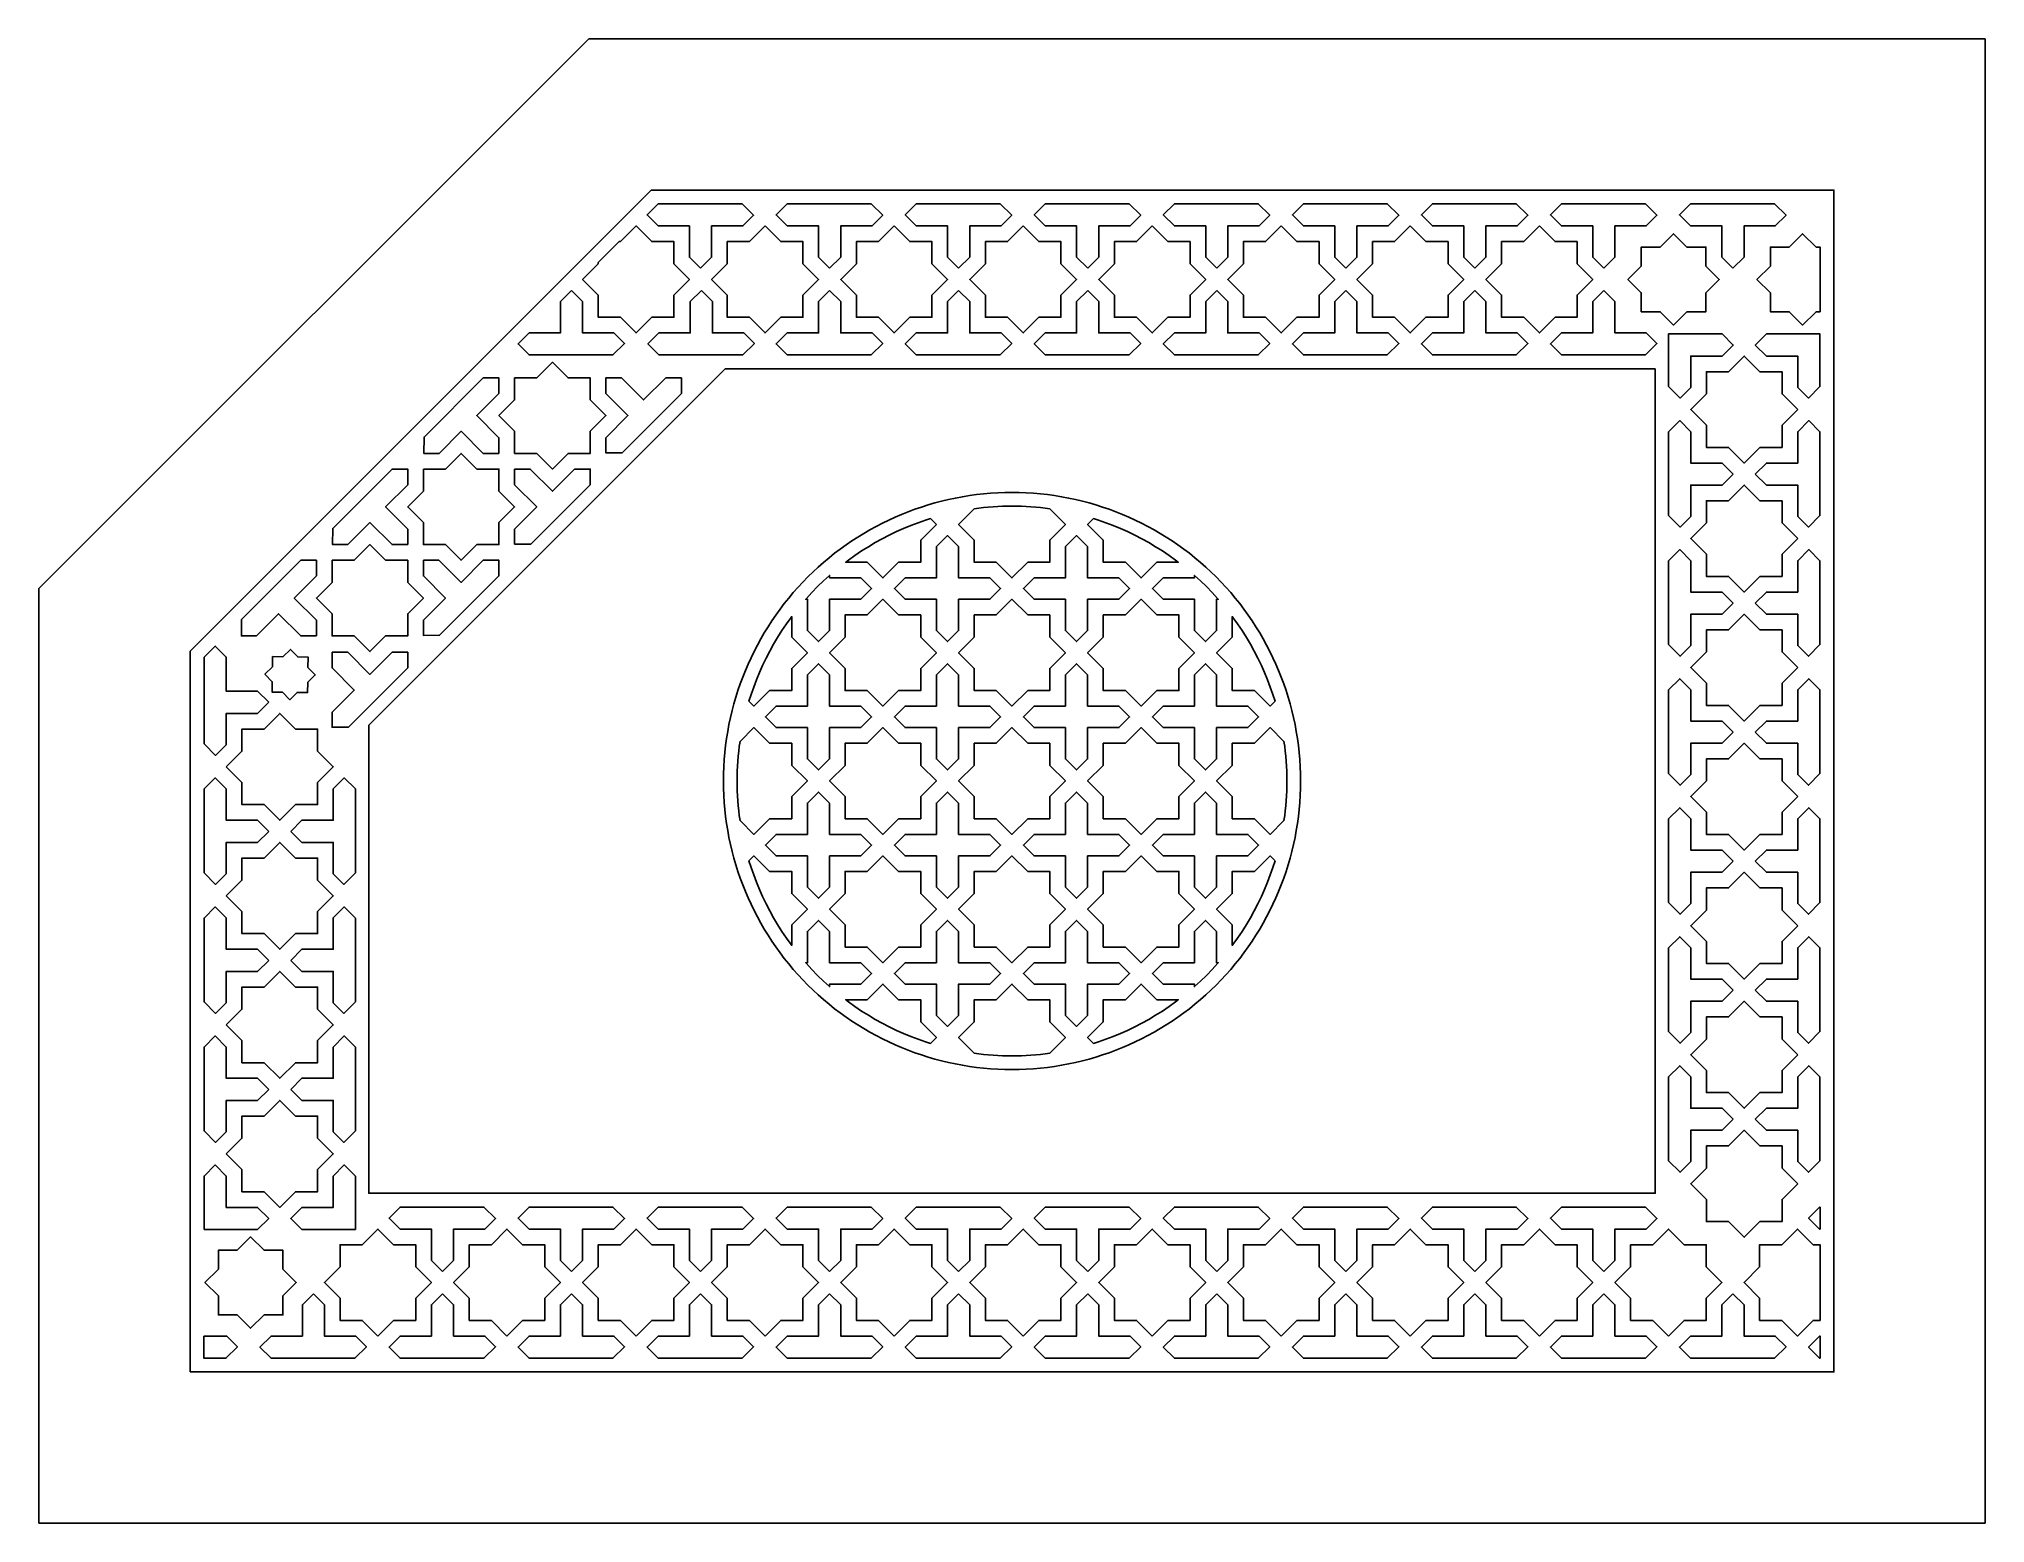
# Model space of a CAD drawing. Extents: x -708 to 0, y -540 to 0.
import ezdxf

# ---------------------------------------------------------------- set-up
doc = ezdxf.new("R2010")
doc.units = 0
for name, color, linetype in [('LAYER_1', 18, 'CONTINUOUS'), ('LAYER_2', 174, 'CONTINUOUS'), ('LAYER_3', 174, 'CONTINUOUS')]:
    doc.layers.add(name, color=color, linetype=linetype)

msp = doc.modelspace()

# ---------------------------------------------------------------- linework, layer by layer
at = {"layer": 'LAYER_1'}
for points in [[(-708, -200), (-708, -540), (0, -540), (0, 0), (-508, 0)], [(-467.3, -83.47), (-463.27, -79.45), (-463.27, -68.06), (-451.88, -68.06), (-447.99, -64.16), (-452.22, -60), (-482.71, -60), (-486.74, -64.03), (-482.72, -68.06), (-471.33, -68.06), (-471.33, -79.45)], [(-420.35, -83.47), (-416.33, -79.45), (-416.33, -68.06), (-404.93, -68.06), (-401.04, -64.16), (-405.27, -60), (-435.77, -60), (-439.8, -64.03), (-435.77, -68.06), (-424.38, -68.06), (-424.38, -79.45)], [(-373.41, -83.47), (-369.38, -79.45), (-369.38, -68.06), (-357.99, -68.06), (-354.1, -64.16), (-358.32, -60), (-388.82, -60), (-392.85, -64.03), (-388.83, -68.06), (-377.43, -68.06), (-377.43, -79.45)], [(-326.46, -83.47), (-322.43, -79.45), (-322.43, -68.06), (-311.04, -68.06), (-307.15, -64.16), (-311.38, -60), (-341.88, -60), (-345.91, -64.03), (-341.88, -68.06), (-330.49, -68.06), (-330.49, -79.45)], [(-279.52, -83.47), (-275.49, -79.45), (-275.49, -68.06), (-264.1, -68.06), (-260.21, -64.16), (-264.43, -60), (-294.93, -60), (-298.96, -64.03), (-294.93, -68.06), (-283.54, -68.06), (-283.54, -79.45)], [(-232.57, -83.47), (-228.54, -79.45), (-228.54, -68.06), (-217.15, -68.06), (-213.26, -64.16), (-217.49, -60), (-247.98, -60), (-252.01, -64.03), (-247.99, -68.06), (-236.6, -68.06), (-236.6, -79.45)], [(-185.62, -83.47), (-181.6, -79.45), (-181.6, -68.06), (-170.2, -68.06), (-166.31, -64.16), (-170.54, -60), (-201.04, -60), (-205.07, -64.03), (-201.04, -68.06), (-189.65, -68.06), (-189.65, -79.45)], [(-138.68, -83.47), (-134.65, -79.45), (-134.65, -68.06), (-123.26, -68.06), (-119.37, -64.16), (-123.59, -60), (-154.09, -60), (-158.12, -64.03), (-154.1, -68.06), (-142.7, -68.06), (-142.7, -79.45)], [(-91.73, -83.47), (-87.7, -79.45), (-87.7, -68.06), (-76.31, -68.06), (-72.42, -64.16), (-76.65, -60), (-107.15, -60), (-111.18, -64.03), (-107.15, -68.06), (-95.76, -68.06), (-95.76, -79.45)], [(-504.52, -81.38), (-504.52, -81.81), (-510.22, -87.5), (-504.52, -93.19), (-504.52, -101.25), (-496.47, -101.25), (-490.77, -106.94), (-485.08, -101.25), (-477.02, -101.25), (-477.02, -93.19), (-471.33, -87.5), (-477.02, -81.81), (-477.02, -73.75), (-485.08, -73.75), (-490.77, -68.06), (-496.47, -73.75), (-496.9, -73.75)], [(-443.83, -68.06), (-449.52, -73.75), (-457.58, -73.75), (-457.58, -81.81), (-463.27, -87.5), (-457.58, -93.19), (-457.58, -101.25), (-449.52, -101.25), (-443.83, -106.94), (-438.13, -101.25), (-430.08, -101.25), (-430.08, -93.19), (-424.38, -87.5), (-430.08, -81.81), (-430.08, -73.75), (-438.13, -73.75)], [(-396.88, -68.06), (-402.58, -73.75), (-410.63, -73.75), (-410.63, -81.81), (-416.33, -87.5), (-410.63, -93.19), (-410.63, -101.25), (-402.58, -101.25), (-396.88, -106.94), (-391.18, -101.25), (-383.13, -101.25), (-383.13, -93.19), (-377.43, -87.5), (-383.13, -81.81), (-383.13, -73.75), (-391.18, -73.75)], [(-349.93, -68.06), (-355.63, -73.75), (-363.68, -73.75), (-363.68, -81.81), (-369.38, -87.5), (-363.68, -93.19), (-363.68, -101.25), (-355.63, -101.25), (-349.93, -106.94), (-344.24, -101.25), (-336.18, -101.25), (-336.18, -93.19), (-330.49, -87.5), (-336.18, -81.81), (-336.18, -73.75), (-344.24, -73.75)], [(-302.99, -68.06), (-308.68, -73.75), (-316.74, -73.75), (-316.74, -81.81), (-322.43, -87.5), (-316.74, -93.19), (-316.74, -101.25), (-308.68, -101.25), (-302.99, -106.94), (-297.29, -101.25), (-289.24, -101.25), (-289.24, -93.19), (-283.54, -87.5), (-289.24, -81.81), (-289.24, -73.75), (-297.29, -73.75)], [(-256.04, -68.06), (-261.74, -73.75), (-269.79, -73.75), (-269.79, -81.81), (-275.49, -87.5), (-269.79, -93.19), (-269.79, -101.25), (-261.74, -101.25), (-256.04, -106.94), (-250.35, -101.25), (-242.29, -101.25), (-242.29, -93.19), (-236.6, -87.5), (-242.29, -81.81), (-242.29, -73.75), (-250.35, -73.75)], [(-209.1, -68.06), (-214.79, -73.75), (-222.85, -73.75), (-222.85, -81.81), (-228.54, -87.5), (-222.85, -93.19), (-222.85, -101.25), (-214.79, -101.25), (-209.1, -106.94), (-203.4, -101.25), (-195.35, -101.25), (-195.35, -93.19), (-189.65, -87.5), (-195.35, -81.81), (-195.35, -73.75), (-203.4, -73.75)], [(-162.15, -68.06), (-167.85, -73.75), (-175.9, -73.75), (-175.9, -81.81), (-181.6, -87.5), (-175.9, -93.19), (-175.9, -101.25), (-167.85, -101.25), (-162.15, -106.94), (-156.45, -101.25), (-148.4, -101.25), (-148.4, -93.19), (-142.7, -87.5), (-148.4, -81.81), (-148.4, -73.75), (-156.45, -73.75)], [(-125.06, -99.25), (-125.06, -92.37), (-129.93, -87.5), (-125.06, -82.63), (-125.06, -75.75), (-118.18, -75.75), (-113.31, -70.88), (-108.44, -75.75), (-101.56, -75.75), (-101.56, -82.63), (-96.69, -87.5), (-101.56, -92.37), (-101.56, -99.25), (-108.44, -99.25), (-113.31, -104.12), (-118.18, -99.25)], [(-60, -99.25), (-61.5, -99.25), (-66.36, -104.12), (-71.23, -99.25), (-78.11, -99.25), (-78.11, -92.37), (-82.98, -87.5), (-78.11, -82.63), (-78.11, -75.75), (-71.23, -75.75), (-66.36, -70.88), (-61.5, -75.75), (-60, -75.75)], [(-514.25, -91.53), (-510.22, -95.55), (-510.22, -106.94), (-498.83, -106.94), (-494.94, -110.84), (-499.16, -115), (-529.66, -115), (-533.69, -110.97), (-529.66, -106.94), (-518.27, -106.94), (-518.27, -95.55)], [(-467.01, -91.53), (-462.98, -95.55), (-462.98, -106.94), (-451.59, -106.94), (-447.7, -110.84), (-451.93, -115), (-482.42, -115), (-486.45, -110.97), (-482.43, -106.94), (-471.04, -106.94), (-471.04, -95.55)], [(-420.35, -91.53), (-416.33, -95.55), (-416.33, -106.94), (-404.93, -106.94), (-401.04, -110.84), (-405.27, -115), (-435.77, -115), (-439.8, -110.97), (-435.77, -106.94), (-424.38, -106.94), (-424.38, -95.55)], [(-373.41, -91.53), (-369.38, -95.55), (-369.38, -106.94), (-357.99, -106.94), (-354.1, -110.84), (-358.32, -115), (-388.82, -115), (-392.85, -110.97), (-388.83, -106.94), (-377.43, -106.94), (-377.43, -95.55)], [(-326.46, -91.53), (-322.43, -95.55), (-322.43, -106.94), (-311.04, -106.94), (-307.15, -110.84), (-311.38, -115), (-341.88, -115), (-345.91, -110.97), (-341.88, -106.94), (-330.49, -106.94), (-330.49, -95.55)], [(-279.52, -91.53), (-275.49, -95.55), (-275.49, -106.94), (-264.1, -106.94), (-260.21, -110.84), (-264.43, -115), (-294.93, -115), (-298.96, -110.97), (-294.93, -106.94), (-283.54, -106.94), (-283.54, -95.55)], [(-232.57, -91.53), (-228.54, -95.55), (-228.54, -106.94), (-217.15, -106.94), (-213.26, -110.84), (-217.49, -115), (-247.98, -115), (-252.01, -110.97), (-247.99, -106.94), (-236.6, -106.94), (-236.6, -95.55)], [(-185.62, -91.53), (-181.6, -95.55), (-181.6, -106.94), (-170.2, -106.94), (-166.31, -110.84), (-170.54, -115), (-201.04, -115), (-205.07, -110.97), (-201.04, -106.94), (-189.65, -106.94), (-189.65, -95.55)], [(-138.68, -91.53), (-134.65, -95.55), (-134.65, -106.94), (-123.26, -106.94), (-119.37, -110.84), (-123.59, -115), (-154.09, -115), (-158.12, -110.97), (-154.1, -106.94), (-142.7, -106.94), (-142.7, -95.55)], [(-115.11, -107.36), (-107.05, -107.36), (-95.66, -107.36), (-91.64, -111.39), (-95.66, -115.41), (-107.05, -115.41), (-107.05, -126.81), (-110.94, -130.7), (-115.11, -126.47)], [(-68.16, -107.36), (-79.55, -107.36), (-83.58, -111.39), (-79.55, -115.41), (-68.16, -115.41), (-68.16, -126.81), (-64.27, -130.7), (-60.11, -126.47), (-60.11, -107.36)], [(-534.95, -123.32), (-526.9, -123.32), (-521.2, -117.62), (-515.51, -123.32), (-507.45, -123.32), (-507.46, -131.37), (-501.76, -137.07), (-507.45, -142.76), (-507.46, -150.82), (-515.51, -150.82), (-521.2, -156.51), (-526.9, -150.82), (-534.96, -150.82), (-534.95, -142.76), (-540.65, -137.07), (-534.95, -131.37)], [(-68.16, -134.86), (-73.86, -129.16), (-73.86, -121.11), (-81.91, -121.11), (-87.61, -115.41), (-93.3, -121.11), (-101.36, -121.11), (-101.36, -129.16), (-107.05, -134.86), (-101.36, -140.56), (-101.36, -148.61), (-93.3, -148.61), (-87.61, -154.31), (-81.91, -148.61), (-73.86, -148.61), (-73.86, -140.56)], [(-540.65, -150.82), (-546.35, -150.82), (-554.4, -142.76), (-562.45, -150.82), (-567.96, -150.82), (-567.91, -144.88), (-546.35, -123.32), (-540.65, -123.32), (-540.65, -129.01), (-548.7, -137.07), (-540.65, -145.12)], [(-501.76, -123.32), (-501.76, -129.01), (-493.71, -137.07), (-501.76, -145.12), (-501.76, -150.62), (-495.83, -150.58), (-474.26, -129.02), (-474.26, -123.32), (-479.96, -123.32), (-488.01, -131.37), (-496.06, -123.32)], [(-91.64, -158.33), (-95.66, -162.36), (-107.05, -162.36), (-107.05, -173.75), (-110.94, -177.64), (-115.11, -173.42), (-115.11, -142.92), (-111.08, -138.89), (-107.05, -142.91), (-107.05, -154.31), (-95.66, -154.31)], [(-83.58, -158.33), (-79.55, -162.36), (-68.16, -162.36), (-68.16, -173.75), (-64.27, -177.64), (-60.11, -173.42), (-60.11, -142.92), (-64.14, -138.89), (-68.16, -142.91), (-68.16, -154.31), (-79.55, -154.31)], [(-568.15, -156.51), (-560.1, -156.51), (-554.4, -150.82), (-548.7, -156.51), (-540.65, -156.51), (-540.65, -164.57), (-534.96, -170.26), (-540.65, -175.96), (-540.65, -184.01), (-548.71, -184.01), (-554.4, -189.71), (-560.1, -184.01), (-568.15, -184.01), (-568.15, -175.96), (-573.85, -170.26), (-568.15, -164.57)], [(-573.85, -184.01), (-579.54, -184.01), (-587.6, -175.96), (-595.65, -184.01), (-601.15, -184.01), (-601.11, -178.08), (-579.54, -156.52), (-573.85, -156.51), (-573.84, -162.21), (-581.9, -170.26), (-573.85, -178.32)], [(-534.95, -156.51), (-534.96, -162.21), (-526.9, -170.26), (-534.96, -178.32), (-534.96, -183.82), (-529.02, -183.78), (-507.46, -162.21), (-507.46, -156.51), (-513.15, -156.51), (-521.21, -164.57), (-529.26, -156.51)], [(-68.16, -181.81), (-73.86, -176.11), (-73.86, -168.06), (-81.91, -168.06), (-87.61, -162.36), (-93.3, -168.06), (-101.36, -168.06), (-101.36, -176.11), (-107.05, -181.81), (-101.36, -187.5), (-101.36, -195.56), (-93.3, -195.56), (-87.61, -201.25), (-81.91, -195.56), (-73.86, -195.56), (-73.86, -187.5)], [(-381.5, -176.65), (-387.2, -182.34), (-387.2, -190.4), (-395.25, -190.4), (-400.95, -196.09), (-406.64, -190.4), (-414.51, -190.4), (-413.54, -189.66), (-411.15, -187.94), (-408.72, -186.3), (-406.25, -184.74), (-403.75, -183.25), (-401.21, -181.85), (-398.64, -180.52), (-396.05, -179.27), (-393.44, -178.11), (-390.81, -177.02), (-388.17, -176.02), (-385.51, -175.09), (-383.65, -174.5)], [(-322.49, -175.09), (-319.83, -176.02), (-317.19, -177.02), (-314.56, -178.11), (-311.95, -179.27), (-309.36, -180.52), (-306.79, -181.85), (-304.25, -183.25), (-301.75, -184.74), (-299.28, -186.3), (-296.85, -187.94), (-294.46, -189.66), (-293.49, -190.4), (-301.36, -190.4), (-307.05, -196.09), (-312.75, -190.4), (-320.8, -190.4), (-320.8, -182.34), (-326.5, -176.65), (-324.35, -174.5)], [(-601.35, -189.71), (-593.29, -189.71), (-587.6, -184.01), (-581.9, -189.71), (-573.85, -189.71), (-573.85, -197.76), (-568.15, -203.46), (-573.85, -209.15), (-573.85, -217.21), (-581.9, -217.21), (-587.6, -222.9), (-593.29, -217.21), (-601.35, -217.21), (-601.35, -209.16), (-607.04, -203.46), (-601.35, -197.76)], [(-373.45, -184.7), (-373.45, -196.09), (-362.06, -196.09), (-358.16, -199.99), (-362.06, -203.88), (-373.45, -203.88), (-373.45, -215.27), (-377.47, -219.3), (-381.5, -215.27), (-381.5, -203.88), (-392.89, -203.88), (-396.78, -199.99), (-392.89, -196.09), (-381.5, -196.09), (-381.5, -184.7), (-377.47, -180.68)], [(-326.5, -184.7), (-326.5, -196.09), (-315.11, -196.09), (-311.22, -199.99), (-315.11, -203.88), (-326.5, -203.88), (-326.5, -215.27), (-330.53, -219.3), (-334.55, -215.27), (-334.55, -203.88), (-345.95, -203.88), (-349.84, -199.99), (-345.95, -196.09), (-334.55, -196.09), (-334.55, -184.7), (-330.53, -180.68)], [(-607.04, -217.21), (-612.74, -217.21), (-620.79, -209.16), (-628.85, -217.21), (-634.35, -217.21), (-634.3, -211.28), (-612.74, -189.71), (-607.04, -189.71), (-607.04, -195.41), (-615.1, -203.46), (-607.04, -211.51)], [(-568.15, -189.71), (-568.15, -195.4), (-560.1, -203.46), (-568.15, -211.51), (-568.15, -217.02), (-562.22, -216.97), (-540.65, -195.41), (-540.65, -189.71), (-546.35, -189.71), (-554.4, -197.76), (-562.46, -189.71)], [(-91.64, -205.28), (-95.66, -209.31), (-107.05, -209.31), (-107.05, -220.7), (-110.94, -224.59), (-115.11, -220.36), (-115.11, -189.87), (-111.08, -185.83), (-107.05, -189.86), (-107.05, -201.25), (-95.66, -201.25)], [(-83.58, -205.28), (-79.55, -209.31), (-68.16, -209.31), (-68.16, -220.7), (-64.27, -224.59), (-60.11, -220.36), (-60.11, -189.87), (-64.14, -185.83), (-68.16, -189.86), (-68.16, -201.25), (-79.55, -201.25)], [(-420.39, -196.09), (-409, -196.09), (-405.11, -199.99), (-409, -203.88), (-420.39, -203.88), (-420.39, -215.27), (-424.42, -219.3), (-428.45, -215.27), (-428.45, -203.88), (-429.02, -203.88), (-428.77, -203.59), (-426.77, -201.41), (-424.71, -199.29), (-422.59, -197.23), (-420.41, -195.23), (-420.39, -195.22)], [(-287.59, -195.23), (-285.41, -197.23), (-283.29, -199.29), (-281.23, -201.41), (-279.23, -203.59), (-278.98, -203.88), (-279.55, -203.88), (-279.55, -215.27), (-283.58, -219.3), (-287.61, -215.27), (-287.61, -203.88), (-299, -203.88), (-302.89, -199.99), (-299, -196.09), (-287.61, -196.09), (-287.61, -195.22)], [(-395.25, -209.57), (-387.2, -209.57), (-387.2, -217.63), (-381.5, -223.33), (-387.2, -229.02), (-387.2, -237.08), (-395.25, -237.08), (-400.95, -242.77), (-406.64, -237.08), (-414.7, -237.08), (-414.7, -229.02), (-420.39, -223.33), (-414.7, -217.63), (-414.7, -209.57), (-406.64, -209.57), (-400.95, -203.88)], [(-348.3, -209.57), (-340.25, -209.57), (-340.25, -217.63), (-334.55, -223.33), (-340.25, -229.02), (-340.25, -237.08), (-348.3, -237.08), (-354, -242.77), (-359.7, -237.08), (-367.75, -237.08), (-367.75, -229.02), (-373.45, -223.33), (-367.75, -217.63), (-367.75, -209.57), (-359.7, -209.57), (-354, -203.88)], [(-301.36, -209.57), (-293.3, -209.57), (-293.3, -217.63), (-287.61, -223.33), (-293.3, -229.02), (-293.3, -237.08), (-301.36, -237.08), (-307.05, -242.77), (-312.75, -237.08), (-320.8, -237.08), (-320.8, -229.02), (-326.5, -223.33), (-320.8, -217.63), (-320.8, -209.57), (-312.75, -209.57), (-307.05, -203.88)], [(-434.14, -217.63), (-428.45, -223.33), (-434.14, -229.02), (-434.14, -237.08), (-442.2, -237.08), (-447.89, -242.77), (-449.69, -240.97), (-448.91, -238.49), (-447.98, -235.83), (-446.98, -233.19), (-445.89, -230.56), (-444.73, -227.95), (-443.48, -225.36), (-442.15, -222.79), (-440.75, -220.25), (-439.26, -217.75), (-437.7, -215.28), (-436.06, -212.85), (-434.34, -210.46), (-434.14, -210.2)], [(-273.66, -210.46), (-271.94, -212.85), (-270.3, -215.28), (-268.74, -217.75), (-267.25, -220.25), (-265.85, -222.79), (-264.52, -225.36), (-263.27, -227.95), (-262.11, -230.56), (-261.02, -233.19), (-260.02, -235.83), (-259.09, -238.49), (-258.31, -240.97), (-260.11, -242.77), (-265.8, -237.08), (-273.86, -237.08), (-273.86, -229.02), (-279.55, -223.33), (-273.86, -217.63), (-273.86, -210.2)], [(-68.16, -228.75), (-73.86, -223.06), (-73.86, -215), (-81.91, -215), (-87.61, -209.31), (-93.3, -215), (-101.36, -215), (-101.36, -223.06), (-107.05, -228.75), (-101.36, -234.45), (-101.36, -242.5), (-93.3, -242.5), (-87.61, -248.2), (-81.91, -242.5), (-73.86, -242.5), (-73.86, -234.45)], [(-624.42, -241.37), (-628.45, -245.4), (-639.84, -245.4), (-639.84, -256.79), (-643.73, -260.68), (-647.89, -256.45), (-647.89, -224.95), (-643.86, -220.92), (-639.84, -224.94), (-639.84, -237.34), (-628.45, -237.34)], [(-622.99, -224.73), (-619.21, -224.79), (-616.49, -222.15), (-613.86, -224.87), (-610.08, -224.92), (-610.14, -228.7), (-607.5, -231.42), (-610.22, -234.05), (-610.27, -237.83), (-614.06, -237.78), (-616.77, -240.41), (-619.4, -237.7), (-623.18, -237.64), (-623.13, -233.86), (-625.76, -231.14), (-623.05, -228.51)], [(-601.35, -223.16), (-601.35, -228.86), (-593.29, -236.91), (-601.35, -244.97), (-601.35, -250.47), (-595.41, -250.43), (-573.85, -228.86), (-573.85, -223.16), (-579.54, -223.16), (-587.6, -231.22), (-595.65, -223.16)], [(-420.39, -231.38), (-420.39, -242.77), (-409, -242.77), (-405.11, -246.66), (-409, -250.56), (-420.39, -250.56), (-420.39, -261.95), (-424.42, -265.97), (-428.45, -261.95), (-428.45, -250.56), (-439.84, -250.56), (-443.73, -246.66), (-439.84, -242.77), (-428.45, -242.77), (-428.45, -231.38), (-424.42, -227.35)], [(-373.45, -231.38), (-373.45, -242.77), (-362.06, -242.77), (-358.16, -246.66), (-362.06, -250.56), (-373.45, -250.56), (-373.45, -261.95), (-377.47, -265.97), (-381.5, -261.95), (-381.5, -250.56), (-392.89, -250.56), (-396.78, -246.66), (-392.89, -242.77), (-381.5, -242.77), (-381.5, -231.38), (-377.47, -227.35)], [(-326.5, -231.38), (-326.5, -242.77), (-315.11, -242.77), (-311.22, -246.66), (-315.11, -250.56), (-326.5, -250.56), (-326.5, -261.95), (-330.53, -265.97), (-334.55, -261.95), (-334.55, -250.56), (-345.95, -250.56), (-349.84, -246.66), (-345.95, -242.77), (-334.55, -242.77), (-334.55, -231.38), (-330.53, -227.35)], [(-279.55, -231.38), (-279.55, -242.77), (-268.16, -242.77), (-264.27, -246.66), (-268.16, -250.56), (-279.55, -250.56), (-279.55, -261.95), (-283.58, -265.97), (-287.61, -261.95), (-287.61, -250.56), (-299, -250.56), (-302.89, -246.66), (-299, -242.77), (-287.61, -242.77), (-287.61, -231.38), (-283.58, -227.35)], [(-91.64, -252.23), (-95.66, -256.25), (-107.05, -256.25), (-107.05, -267.64), (-110.94, -271.54), (-115.11, -267.31), (-115.11, -236.81), (-111.08, -232.78), (-107.05, -236.81), (-107.05, -248.2), (-95.66, -248.2)], [(-83.58, -252.23), (-79.55, -256.25), (-68.16, -256.25), (-68.16, -267.64), (-64.27, -271.54), (-60.11, -267.31), (-60.11, -236.81), (-64.14, -232.78), (-68.16, -236.81), (-68.16, -248.2), (-79.55, -248.2)], [(-639.84, -264.84), (-634.14, -259.15), (-634.14, -251.09), (-626.09, -251.09), (-620.39, -245.4), (-614.7, -251.09), (-606.64, -251.09), (-606.64, -259.15), (-600.95, -264.84), (-606.64, -270.54), (-606.64, -278.59), (-614.7, -278.59), (-620.39, -284.29), (-626.09, -278.59), (-634.14, -278.59), (-634.14, -270.54)], [(-395.25, -256.25), (-387.2, -256.25), (-387.2, -264.31), (-381.5, -270), (-387.2, -275.69), (-387.2, -283.75), (-395.25, -283.75), (-400.95, -289.44), (-406.64, -283.75), (-414.7, -283.75), (-414.7, -275.69), (-420.39, -270), (-414.7, -264.31), (-414.7, -256.25), (-406.64, -256.25), (-400.95, -250.56)], [(-348.3, -256.25), (-340.25, -256.25), (-340.25, -264.31), (-334.55, -270), (-340.25, -275.69), (-340.25, -283.75), (-348.3, -283.75), (-354, -289.44), (-359.7, -283.75), (-367.75, -283.75), (-367.75, -275.69), (-373.45, -270), (-367.75, -264.31), (-367.75, -256.25), (-359.7, -256.25), (-354, -250.56)], [(-301.36, -256.25), (-293.3, -256.25), (-293.3, -264.31), (-287.61, -270), (-293.3, -275.69), (-293.3, -283.75), (-301.36, -283.75), (-307.05, -289.44), (-312.75, -283.75), (-320.8, -283.75), (-320.8, -275.69), (-326.5, -270), (-320.8, -264.31), (-320.8, -256.25), (-312.75, -256.25), (-307.05, -250.56)], [(-68.16, -275.7), (-73.86, -270), (-73.86, -261.95), (-81.91, -261.95), (-87.61, -256.25), (-93.3, -261.95), (-101.36, -261.95), (-101.36, -270), (-107.05, -275.7), (-101.36, -281.39), (-101.36, -289.45), (-93.3, -289.45), (-87.61, -295.14), (-81.91, -289.45), (-73.86, -289.45), (-73.86, -281.39)], [(-624.42, -288.32), (-628.45, -292.34), (-639.84, -292.34), (-639.84, -303.74), (-643.73, -307.63), (-647.89, -303.4), (-647.89, -272.9), (-643.86, -268.87), (-639.84, -272.9), (-639.84, -284.29), (-628.45, -284.29)], [(-616.36, -288.32), (-612.34, -292.34), (-600.95, -292.34), (-600.95, -303.74), (-597.06, -307.63), (-592.89, -303.4), (-592.89, -272.9), (-596.92, -268.87), (-600.95, -272.9), (-600.95, -284.29), (-612.34, -284.29)], [(-420.39, -278.05), (-420.39, -289.44), (-409, -289.44), (-405.11, -293.34), (-409, -297.23), (-420.39, -297.23), (-420.39, -308.62), (-424.42, -312.65), (-428.45, -308.62), (-428.45, -297.23), (-439.84, -297.23), (-443.73, -293.34), (-439.84, -289.44), (-428.45, -289.44), (-428.45, -278.05), (-424.42, -274.03)], [(-373.45, -278.05), (-373.45, -289.44), (-362.06, -289.44), (-358.16, -293.34), (-362.06, -297.23), (-373.45, -297.23), (-373.45, -308.62), (-377.47, -312.65), (-381.5, -308.62), (-381.5, -297.23), (-392.89, -297.23), (-396.78, -293.34), (-392.89, -289.44), (-381.5, -289.44), (-381.5, -278.05), (-377.47, -274.03)], [(-326.5, -278.05), (-326.5, -289.44), (-315.11, -289.44), (-311.22, -293.34), (-315.11, -297.23), (-326.5, -297.23), (-326.5, -308.62), (-330.53, -312.65), (-334.55, -308.62), (-334.55, -297.23), (-345.95, -297.23), (-349.84, -293.34), (-345.95, -289.44), (-334.55, -289.44), (-334.55, -278.05), (-330.53, -274.03)], [(-279.55, -278.05), (-279.55, -289.44), (-268.16, -289.44), (-264.27, -293.34), (-268.16, -297.23), (-279.55, -297.23), (-279.55, -308.62), (-283.58, -312.65), (-287.61, -308.62), (-287.61, -297.23), (-299, -297.23), (-302.89, -293.34), (-299, -289.44), (-287.61, -289.44), (-287.61, -278.05), (-283.58, -274.03)], [(-91.64, -299.17), (-95.66, -303.2), (-107.05, -303.2), (-107.05, -314.59), (-110.94, -318.48), (-115.11, -314.25), (-115.11, -283.76), (-111.08, -279.73), (-107.05, -283.75), (-107.05, -295.14), (-95.66, -295.14)], [(-83.58, -299.17), (-79.55, -303.2), (-68.16, -303.2), (-68.16, -314.59), (-64.27, -318.48), (-60.11, -314.25), (-60.11, -283.76), (-64.14, -279.73), (-68.16, -283.75), (-68.16, -295.14), (-79.55, -295.14)], [(-639.84, -311.79), (-634.14, -306.09), (-634.14, -298.04), (-626.09, -298.04), (-620.39, -292.34), (-614.7, -298.04), (-606.64, -298.04), (-606.64, -306.09), (-600.95, -311.79), (-606.64, -317.49), (-606.64, -325.54), (-614.7, -325.54), (-620.39, -331.24), (-626.09, -325.54), (-634.14, -325.54), (-634.14, -317.49)], [(-442.2, -302.92), (-434.14, -302.92), (-434.14, -310.98), (-428.45, -316.67), (-434.14, -322.37), (-434.14, -329.8), (-434.34, -329.54), (-436.06, -327.15), (-437.7, -324.72), (-439.26, -322.25), (-440.75, -319.75), (-442.15, -317.21), (-443.48, -314.64), (-444.73, -312.05), (-445.89, -309.44), (-446.98, -306.81), (-447.98, -304.17), (-448.91, -301.51), (-449.69, -299.03), (-447.89, -297.23)], [(-395.25, -302.92), (-387.2, -302.92), (-387.2, -310.98), (-381.5, -316.67), (-387.2, -322.37), (-387.2, -330.42), (-395.25, -330.42), (-400.95, -336.12), (-406.64, -330.42), (-414.7, -330.42), (-414.7, -322.37), (-420.39, -316.67), (-414.7, -310.98), (-414.7, -302.92), (-406.64, -302.92), (-400.95, -297.23)], [(-348.3, -302.92), (-340.25, -302.92), (-340.25, -310.98), (-334.55, -316.67), (-340.25, -322.37), (-340.25, -330.42), (-348.3, -330.42), (-354, -336.12), (-359.7, -330.42), (-367.75, -330.42), (-367.75, -322.37), (-373.45, -316.67), (-367.75, -310.98), (-367.75, -302.92), (-359.7, -302.92), (-354, -297.23)], [(-301.36, -302.92), (-293.3, -302.92), (-293.3, -310.98), (-287.61, -316.67), (-293.3, -322.37), (-293.3, -330.42), (-301.36, -330.42), (-307.05, -336.12), (-312.75, -330.42), (-320.8, -330.42), (-320.8, -322.37), (-326.5, -316.67), (-320.8, -310.98), (-320.8, -302.92), (-312.75, -302.92), (-307.05, -297.23)], [(-258.31, -299.03), (-259.09, -301.51), (-260.02, -304.17), (-261.02, -306.81), (-262.11, -309.44), (-263.27, -312.05), (-264.52, -314.64), (-265.85, -317.21), (-267.25, -319.75), (-268.74, -322.25), (-270.3, -324.72), (-271.94, -327.15), (-273.66, -329.54), (-273.86, -329.8), (-273.86, -322.37), (-279.55, -316.67), (-273.86, -310.98), (-273.86, -302.92), (-265.8, -302.92), (-260.11, -297.23)], [(-68.16, -322.64), (-73.86, -316.95), (-73.86, -308.89), (-81.91, -308.89), (-87.61, -303.2), (-93.3, -308.89), (-101.36, -308.89), (-101.36, -316.95), (-107.05, -322.64), (-101.36, -328.34), (-101.36, -336.39), (-93.3, -336.39), (-87.61, -342.09), (-81.91, -336.39), (-73.86, -336.39), (-73.86, -328.34)], [(-624.42, -335.26), (-628.45, -339.29), (-639.84, -339.29), (-639.84, -350.68), (-643.73, -354.57), (-647.89, -350.35), (-647.89, -319.85), (-643.86, -315.82), (-639.84, -319.84), (-639.84, -331.24), (-628.45, -331.24)], [(-616.36, -335.26), (-612.34, -339.29), (-600.95, -339.29), (-600.95, -350.68), (-597.06, -354.57), (-592.89, -350.35), (-592.89, -319.85), (-596.92, -315.82), (-600.95, -319.84), (-600.95, -331.24), (-612.34, -331.24)], [(-420.39, -324.73), (-420.39, -336.12), (-409, -336.12), (-405.11, -340.01), (-409, -343.91), (-420.39, -343.91), (-420.39, -344.78), (-420.41, -344.77), (-422.59, -342.77), (-424.71, -340.71), (-426.77, -338.59), (-428.77, -336.41), (-429.02, -336.12), (-428.45, -336.12), (-428.45, -324.73), (-424.42, -320.7)], [(-373.45, -324.73), (-373.45, -336.12), (-362.06, -336.12), (-358.16, -340.01), (-362.06, -343.91), (-373.45, -343.91), (-373.45, -355.3), (-377.47, -359.32), (-381.5, -355.3), (-381.5, -343.91), (-392.89, -343.91), (-396.78, -340.01), (-392.89, -336.12), (-381.5, -336.12), (-381.5, -324.73), (-377.47, -320.7)], [(-326.5, -324.73), (-326.5, -336.12), (-315.11, -336.12), (-311.22, -340.01), (-315.11, -343.91), (-326.5, -343.91), (-326.5, -355.3), (-330.53, -359.32), (-334.55, -355.3), (-334.55, -343.91), (-345.95, -343.91), (-349.84, -340.01), (-345.95, -336.12), (-334.55, -336.12), (-334.55, -324.73), (-330.53, -320.7)], [(-279.55, -324.73), (-279.55, -336.12), (-278.98, -336.12), (-279.23, -336.41), (-281.23, -338.59), (-283.29, -340.71), (-285.41, -342.77), (-287.59, -344.77), (-287.61, -344.78), (-287.61, -343.91), (-299, -343.91), (-302.89, -340.01), (-299, -336.12), (-287.61, -336.12), (-287.61, -324.73), (-283.58, -320.7)], [(-91.64, -346.12), (-95.66, -350.14), (-107.05, -350.14), (-107.05, -361.54), (-110.94, -365.43), (-115.11, -361.2), (-115.11, -330.7), (-111.08, -326.67), (-107.05, -330.7), (-107.05, -342.09), (-95.66, -342.09)], [(-83.58, -346.12), (-79.55, -350.14), (-68.16, -350.14), (-68.16, -361.54), (-64.27, -365.43), (-60.11, -361.2), (-60.11, -330.7), (-64.14, -326.67), (-68.16, -330.7), (-68.16, -342.09), (-79.55, -342.09)], [(-639.84, -358.74), (-634.14, -353.04), (-634.14, -344.99), (-626.09, -344.99), (-620.39, -339.29), (-614.7, -344.99), (-606.64, -344.99), (-606.64, -353.04), (-600.95, -358.74), (-606.64, -364.43), (-606.64, -372.49), (-614.7, -372.49), (-620.39, -378.18), (-626.09, -372.49), (-634.14, -372.49), (-634.14, -364.43)], [(-395.25, -349.6), (-387.2, -349.6), (-387.2, -357.66), (-381.5, -363.35), (-383.65, -365.5), (-385.51, -364.91), (-388.17, -363.98), (-390.81, -362.98), (-393.44, -361.89), (-396.05, -360.73), (-398.64, -359.48), (-401.21, -358.15), (-403.75, -356.75), (-406.25, -355.26), (-408.72, -353.7), (-411.15, -352.06), (-413.54, -350.34), (-414.51, -349.6), (-406.64, -349.6), (-400.95, -343.91)], [(-301.36, -349.6), (-293.49, -349.6), (-294.46, -350.34), (-296.85, -352.06), (-299.28, -353.7), (-301.75, -355.26), (-304.25, -356.75), (-306.79, -358.15), (-309.36, -359.48), (-311.95, -360.73), (-314.56, -361.89), (-317.19, -362.98), (-319.83, -363.98), (-322.49, -364.91), (-324.35, -365.5), (-326.5, -363.35), (-320.8, -357.66), (-320.8, -349.6), (-312.75, -349.6), (-307.05, -343.91)], [(-68.16, -369.59), (-73.86, -363.89), (-73.86, -355.84), (-81.91, -355.84), (-87.61, -350.14), (-93.3, -355.84), (-101.36, -355.84), (-101.36, -363.89), (-107.05, -369.59), (-101.36, -375.29), (-101.36, -383.34), (-93.3, -383.34), (-87.61, -389.04), (-81.91, -383.34), (-73.86, -383.34), (-73.86, -375.29)], [(-624.42, -382.21), (-628.45, -386.24), (-639.84, -386.24), (-639.84, -397.63), (-643.73, -401.52), (-647.89, -397.29), (-647.89, -366.8), (-643.86, -362.76), (-639.84, -366.79), (-639.84, -378.18), (-628.45, -378.18)], [(-616.36, -382.21), (-612.34, -386.24), (-600.95, -386.24), (-600.95, -397.63), (-597.06, -401.52), (-592.89, -397.29), (-592.89, -366.8), (-596.92, -362.76), (-600.95, -366.79), (-600.95, -378.18), (-612.34, -378.18)], [(-91.64, -393.06), (-95.66, -397.09), (-107.05, -397.09), (-107.05, -408.48), (-110.94, -412.37), (-115.11, -408.15), (-115.11, -377.65), (-111.08, -373.62), (-107.05, -377.64), (-107.05, -389.04), (-95.66, -389.04)], [(-83.58, -393.06), (-79.55, -397.09), (-68.16, -397.09), (-68.16, -408.48), (-64.27, -412.37), (-60.11, -408.15), (-60.11, -377.65), (-64.14, -373.62), (-68.16, -377.64), (-68.16, -389.04), (-79.55, -389.04)], [(-639.84, -405.68), (-634.14, -399.99), (-634.14, -391.93), (-626.09, -391.93), (-620.39, -386.24), (-614.7, -391.93), (-606.64, -391.93), (-606.64, -399.99), (-600.95, -405.68), (-606.64, -411.38), (-606.64, -419.43), (-614.7, -419.43), (-620.39, -425.13), (-626.09, -419.43), (-634.14, -419.43), (-634.14, -411.38)], [(-68.16, -416.54), (-73.86, -410.84), (-73.86, -402.79), (-81.91, -402.79), (-87.61, -397.09), (-93.3, -402.79), (-101.36, -402.79), (-101.36, -410.84), (-107.05, -416.54), (-101.36, -422.23), (-101.36, -430.29), (-93.3, -430.29), (-87.61, -435.98), (-81.91, -430.29), (-73.86, -430.29), (-73.86, -422.23)], [(-647.89, -433.18), (-639.84, -433.18), (-628.45, -433.18), (-624.42, -429.15), (-628.45, -425.13), (-639.84, -425.13), (-639.84, -413.74), (-643.86, -409.71), (-647.89, -413.74)], [(-600.95, -433.18), (-612.34, -433.18), (-616.36, -429.15), (-612.34, -425.13), (-600.95, -425.13), (-600.95, -413.74), (-596.92, -409.71), (-592.89, -413.74), (-592.89, -433.18)], [(-561.19, -448.47), (-557.16, -444.45), (-557.16, -433.06), (-545.77, -433.06), (-541.88, -429.16), (-546.11, -425), (-576.61, -425), (-580.64, -429.03), (-576.61, -433.06), (-565.22, -433.06), (-565.22, -444.45)], [(-514.25, -448.47), (-510.22, -444.45), (-510.22, -433.06), (-498.83, -433.06), (-494.94, -429.16), (-499.16, -425), (-529.66, -425), (-533.69, -429.03), (-529.66, -433.06), (-518.27, -433.06), (-518.27, -444.45)], [(-467.3, -448.47), (-463.27, -444.45), (-463.27, -433.06), (-451.88, -433.06), (-447.99, -429.16), (-452.22, -425), (-482.71, -425), (-486.74, -429.03), (-482.72, -433.06), (-471.33, -433.06), (-471.33, -444.45)], [(-420.35, -448.47), (-416.33, -444.45), (-416.33, -433.06), (-404.93, -433.06), (-401.04, -429.16), (-405.27, -425), (-435.77, -425), (-439.8, -429.03), (-435.77, -433.06), (-424.38, -433.06), (-424.38, -444.45)], [(-373.41, -448.47), (-369.38, -444.45), (-369.38, -433.06), (-357.99, -433.06), (-354.1, -429.16), (-358.32, -425), (-388.82, -425), (-392.85, -429.03), (-388.83, -433.06), (-377.43, -433.06), (-377.43, -444.45)], [(-326.46, -448.47), (-322.43, -444.45), (-322.43, -433.06), (-311.04, -433.06), (-307.15, -429.16), (-311.38, -425), (-341.88, -425), (-345.91, -429.03), (-341.88, -433.06), (-330.49, -433.06), (-330.49, -444.45)], [(-279.52, -448.47), (-275.49, -444.45), (-275.49, -433.06), (-264.1, -433.06), (-260.21, -429.16), (-264.43, -425), (-294.93, -425), (-298.96, -429.03), (-294.93, -433.06), (-283.54, -433.06), (-283.54, -444.45)], [(-232.57, -448.47), (-228.54, -444.45), (-228.54, -433.06), (-217.15, -433.06), (-213.26, -429.16), (-217.49, -425), (-247.98, -425), (-252.01, -429.03), (-247.99, -433.06), (-236.6, -433.06), (-236.6, -444.45)], [(-185.62, -448.47), (-181.6, -444.45), (-181.6, -433.06), (-170.2, -433.06), (-166.31, -429.16), (-170.54, -425), (-201.04, -425), (-205.07, -429.03), (-201.04, -433.06), (-189.65, -433.06), (-189.65, -444.45)], [(-138.68, -448.47), (-134.65, -444.45), (-134.65, -433.06), (-123.26, -433.06), (-119.37, -429.16), (-123.59, -425), (-154.09, -425), (-158.12, -429.03), (-154.1, -433.06), (-142.7, -433.06), (-142.7, -444.45)], [(-60, -425), (-60.2, -425), (-64.23, -429.03), (-60.2, -433.06), (-60, -433.06)], [(-635.85, -440.75), (-630.98, -435.88), (-626.11, -440.75), (-619.23, -440.75), (-619.23, -447.63), (-614.36, -452.5), (-619.23, -457.37), (-619.23, -464.25), (-626.11, -464.25), (-630.98, -469.12), (-635.85, -464.25), (-642.73, -464.25), (-642.73, -457.37), (-647.6, -452.5), (-642.73, -447.63), (-642.73, -440.75)], [(-584.66, -471.94), (-590.36, -466.25), (-598.41, -466.25), (-598.41, -458.19), (-604.11, -452.5), (-598.41, -446.81), (-598.41, -438.75), (-590.36, -438.75), (-584.66, -433.06), (-578.97, -438.75), (-570.91, -438.75), (-570.91, -446.81), (-565.22, -452.5), (-570.91, -458.19), (-570.91, -466.25), (-578.97, -466.25)], [(-537.72, -471.94), (-543.41, -466.25), (-551.47, -466.25), (-551.47, -458.19), (-557.16, -452.5), (-551.47, -446.81), (-551.47, -438.75), (-543.41, -438.75), (-537.72, -433.06), (-532.02, -438.75), (-523.97, -438.75), (-523.97, -446.81), (-518.27, -452.5), (-523.97, -458.19), (-523.97, -466.25), (-532.02, -466.25)], [(-490.77, -471.94), (-496.47, -466.25), (-504.52, -466.25), (-504.52, -458.19), (-510.22, -452.5), (-504.52, -446.81), (-504.52, -438.75), (-496.47, -438.75), (-490.77, -433.06), (-485.08, -438.75), (-477.02, -438.75), (-477.02, -446.81), (-471.33, -452.5), (-477.02, -458.19), (-477.02, -466.25), (-485.08, -466.25)], [(-443.83, -471.94), (-449.52, -466.25), (-457.58, -466.25), (-457.58, -458.19), (-463.27, -452.5), (-457.58, -446.81), (-457.58, -438.75), (-449.52, -438.75), (-443.83, -433.06), (-438.13, -438.75), (-430.08, -438.75), (-430.08, -446.81), (-424.38, -452.5), (-430.08, -458.19), (-430.08, -466.25), (-438.13, -466.25)], [(-396.88, -471.94), (-402.58, -466.25), (-410.63, -466.25), (-410.63, -458.19), (-416.33, -452.5), (-410.63, -446.81), (-410.63, -438.75), (-402.58, -438.75), (-396.88, -433.06), (-391.18, -438.75), (-383.13, -438.75), (-383.13, -446.81), (-377.43, -452.5), (-383.13, -458.19), (-383.13, -466.25), (-391.18, -466.25)], [(-349.93, -471.94), (-355.63, -466.25), (-363.68, -466.25), (-363.68, -458.19), (-369.38, -452.5), (-363.68, -446.81), (-363.68, -438.75), (-355.63, -438.75), (-349.93, -433.06), (-344.24, -438.75), (-336.18, -438.75), (-336.18, -446.81), (-330.49, -452.5), (-336.18, -458.19), (-336.18, -466.25), (-344.24, -466.25)], [(-302.99, -471.94), (-308.68, -466.25), (-316.74, -466.25), (-316.74, -458.19), (-322.43, -452.5), (-316.74, -446.81), (-316.74, -438.75), (-308.68, -438.75), (-302.99, -433.06), (-297.29, -438.75), (-289.24, -438.75), (-289.24, -446.81), (-283.54, -452.5), (-289.24, -458.19), (-289.24, -466.25), (-297.29, -466.25)], [(-256.04, -471.94), (-261.74, -466.25), (-269.79, -466.25), (-269.79, -458.19), (-275.49, -452.5), (-269.79, -446.81), (-269.79, -438.75), (-261.74, -438.75), (-256.04, -433.06), (-250.35, -438.75), (-242.29, -438.75), (-242.29, -446.81), (-236.6, -452.5), (-242.29, -458.19), (-242.29, -466.25), (-250.35, -466.25)], [(-209.1, -471.94), (-214.79, -466.25), (-222.85, -466.25), (-222.85, -458.19), (-228.54, -452.5), (-222.85, -446.81), (-222.85, -438.75), (-214.79, -438.75), (-209.1, -433.06), (-203.4, -438.75), (-195.35, -438.75), (-195.35, -446.81), (-189.65, -452.5), (-195.35, -458.19), (-195.35, -466.25), (-203.4, -466.25)], [(-162.15, -471.94), (-167.85, -466.25), (-175.9, -466.25), (-175.9, -458.19), (-181.6, -452.5), (-175.9, -446.81), (-175.9, -438.75), (-167.85, -438.75), (-162.15, -433.06), (-156.45, -438.75), (-148.4, -438.75), (-148.4, -446.81), (-142.7, -452.5), (-148.4, -458.19), (-148.4, -466.25), (-156.45, -466.25)], [(-115.2, -471.94), (-120.9, -466.25), (-128.95, -466.25), (-128.95, -458.19), (-134.65, -452.5), (-128.95, -446.81), (-128.95, -438.75), (-120.9, -438.75), (-115.2, -433.06), (-109.51, -438.75), (-101.45, -438.75), (-101.45, -446.81), (-95.76, -452.5), (-101.45, -458.19), (-101.45, -466.25), (-109.51, -466.25)], [(-60, -466.25), (-62.56, -466.25), (-68.26, -471.94), (-73.95, -466.25), (-82.01, -466.25), (-82.01, -458.19), (-87.7, -452.5), (-82.01, -446.81), (-82.01, -438.75), (-73.95, -438.75), (-68.26, -433.06), (-62.56, -438.75), (-60, -438.75)], [(-608.14, -456.53), (-604.11, -460.55), (-604.11, -471.94), (-592.72, -471.94), (-588.83, -475.84), (-593.05, -480), (-623.55, -480), (-627.58, -475.97), (-623.56, -471.94), (-612.16, -471.94), (-612.16, -460.55)], [(-561.19, -456.53), (-557.16, -460.55), (-557.16, -471.94), (-545.77, -471.94), (-541.88, -475.84), (-546.11, -480), (-576.61, -480), (-580.64, -475.97), (-576.61, -471.94), (-565.22, -471.94), (-565.22, -460.55)], [(-514.25, -456.53), (-510.22, -460.55), (-510.22, -471.94), (-498.83, -471.94), (-494.94, -475.84), (-499.16, -480), (-529.66, -480), (-533.69, -475.97), (-529.66, -471.94), (-518.27, -471.94), (-518.27, -460.55)], [(-467.3, -456.53), (-463.27, -460.55), (-463.27, -471.94), (-451.88, -471.94), (-447.99, -475.84), (-452.22, -480), (-482.71, -480), (-486.74, -475.97), (-482.72, -471.94), (-471.33, -471.94), (-471.33, -460.55)], [(-420.35, -456.53), (-416.33, -460.55), (-416.33, -471.94), (-404.93, -471.94), (-401.04, -475.84), (-405.27, -480), (-435.77, -480), (-439.8, -475.97), (-435.77, -471.94), (-424.38, -471.94), (-424.38, -460.55)], [(-373.41, -456.53), (-369.38, -460.55), (-369.38, -471.94), (-357.99, -471.94), (-354.1, -475.84), (-358.32, -480), (-388.82, -480), (-392.85, -475.97), (-388.83, -471.94), (-377.43, -471.94), (-377.43, -460.55)], [(-326.46, -456.53), (-322.43, -460.55), (-322.43, -471.94), (-311.04, -471.94), (-307.15, -475.84), (-311.38, -480), (-341.88, -480), (-345.91, -475.97), (-341.88, -471.94), (-330.49, -471.94), (-330.49, -460.55)], [(-279.52, -456.53), (-275.49, -460.55), (-275.49, -471.94), (-264.1, -471.94), (-260.21, -475.84), (-264.43, -480), (-294.93, -480), (-298.96, -475.97), (-294.93, -471.94), (-283.54, -471.94), (-283.54, -460.55)], [(-232.57, -456.53), (-228.54, -460.55), (-228.54, -471.94), (-217.15, -471.94), (-213.26, -475.84), (-217.49, -480), (-247.98, -480), (-252.01, -475.97), (-247.99, -471.94), (-236.6, -471.94), (-236.6, -460.55)], [(-185.62, -456.53), (-181.6, -460.55), (-181.6, -471.94), (-170.2, -471.94), (-166.31, -475.84), (-170.54, -480), (-201.04, -480), (-205.07, -475.97), (-201.04, -471.94), (-189.65, -471.94), (-189.65, -460.55)], [(-138.68, -456.53), (-134.65, -460.55), (-134.65, -471.94), (-123.26, -471.94), (-119.37, -475.84), (-123.59, -480), (-154.09, -480), (-158.12, -475.97), (-154.1, -471.94), (-142.7, -471.94), (-142.7, -460.55)], [(-91.73, -456.53), (-87.7, -460.55), (-87.7, -471.94), (-76.31, -471.94), (-72.42, -475.84), (-76.65, -480), (-107.15, -480), (-111.18, -475.97), (-107.15, -471.94), (-95.76, -471.94), (-95.76, -460.55)], [(-648, -471.94), (-639.66, -471.94), (-635.77, -475.84), (-640, -480), (-648, -480)], [(-60, -480), (-60.2, -480), (-64.23, -475.97), (-60.2, -471.94), (-60, -471.94)]]:
    msp.add_lwpolyline(points, close=True, dxfattribs=at)
for points in [[(-354, -170, -0.034502), (-340.25, -170.96), (-334.55, -176.65), (-340.25, -182.34), (-340.25, -190.4), (-348.3, -190.4), (-354, -196.09), (-359.7, -190.4), (-367.75, -190.4), (-367.75, -182.34), (-373.45, -176.65), (-367.75, -170.96, -0.034506)], [(-442.2, -256.25), (-434.14, -256.25), (-434.14, -264.31), (-428.45, -270), (-434.14, -275.69), (-434.14, -283.75), (-442.2, -283.75), (-447.89, -289.44), (-452.95, -284.39, -0.036113), (-454, -270, -0.036112), (-452.95, -255.61), (-447.89, -250.56)], [(-254, -270, -0.036109), (-255.05, -284.39), (-260.11, -289.44), (-265.8, -283.75), (-273.86, -283.75), (-273.86, -275.69), (-279.55, -270), (-273.86, -264.31), (-273.86, -256.25), (-265.8, -256.25), (-260.11, -250.56), (-255.05, -255.61, -0.036108)], [(-348.3, -349.6), (-340.25, -349.6), (-340.25, -357.66), (-334.55, -363.35), (-340.25, -369.04, -0.034502), (-354, -370, -0.034505), (-367.75, -369.04), (-373.45, -363.35), (-367.75, -357.66), (-367.75, -349.6), (-359.7, -349.6), (-354, -343.91)]]:
    msp.add_lwpolyline(points, format="xyb", close=True, dxfattribs=at)
at = {"layer": 'LAYER_2'}
msp.add_lwpolyline([(-354, -375, 0.414214), (-249, -270, 0.414214), (-354, -165, 0.414214), (-459, -270, 0.414214)], format="xyb", close=True, dxfattribs=at)
at = {"layer": 'LAYER_3'}
for points in [[(-653, -485), (-55, -485), (-55, -55), (-485.22, -55), (-653, -222.78)], [(-120, -120), (-458.29, -120), (-588, -249.71), (-588, -420), (-120, -420)]]:
    msp.add_lwpolyline(points, close=True, dxfattribs=at)

doc.saveas('drawing.dxf')
